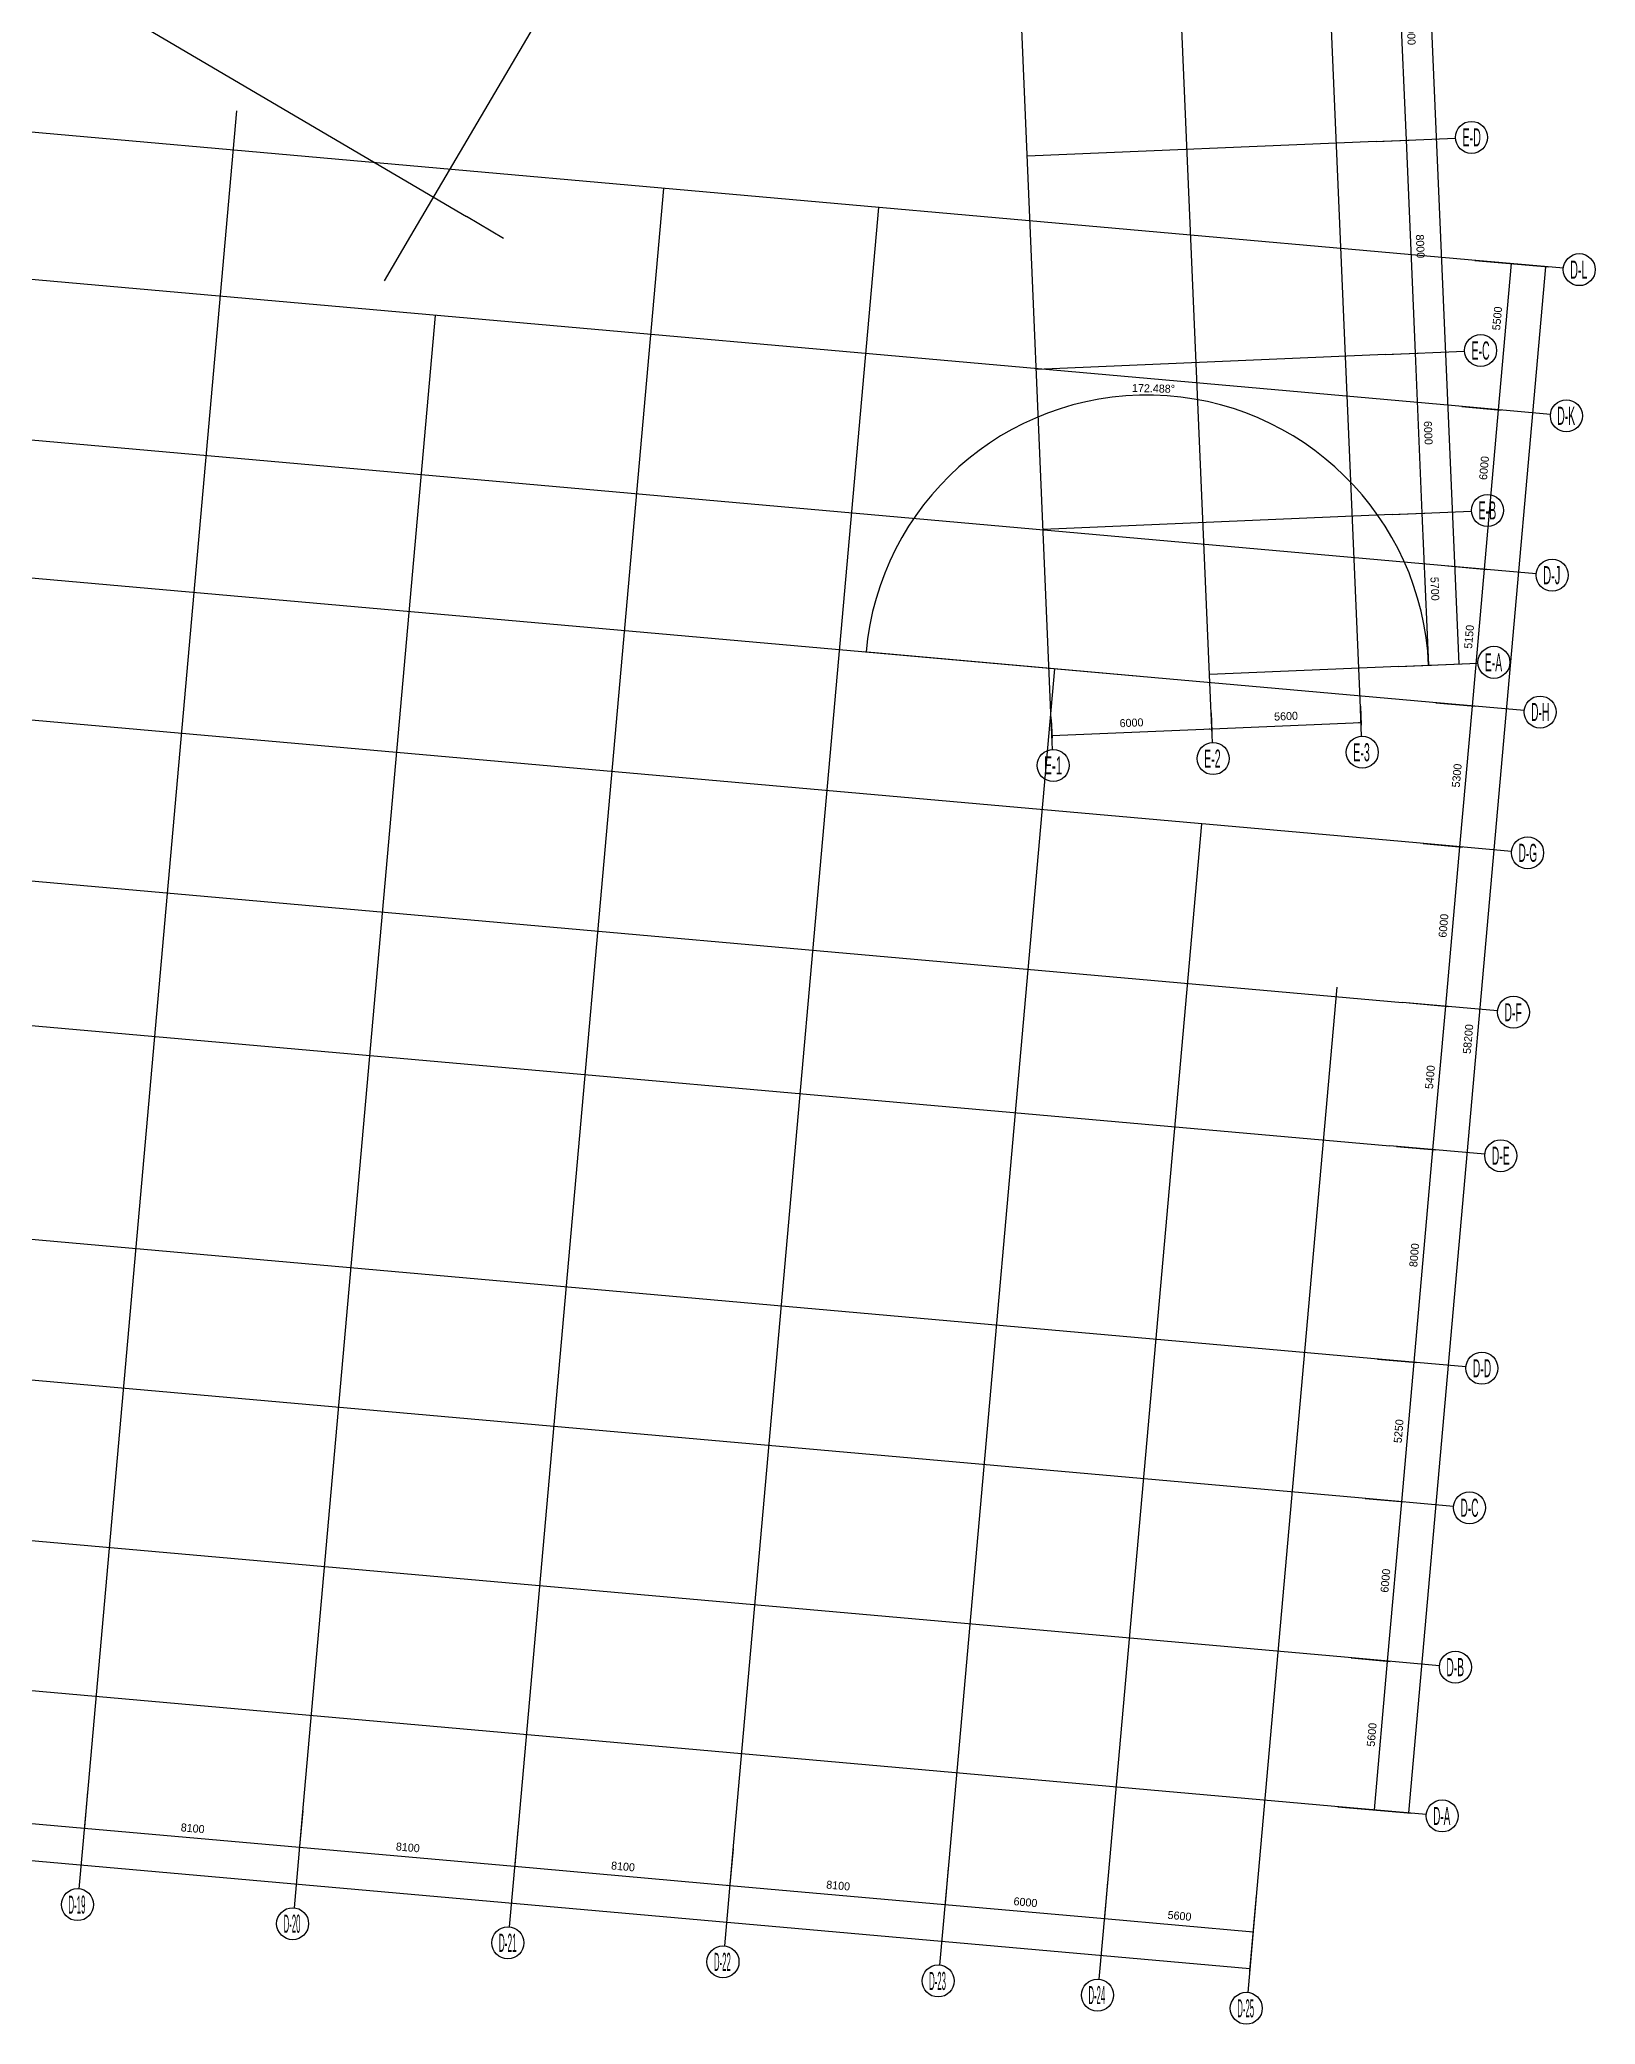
# Model space of a CAD drawing. Extents: x 25452 to 377797, y -68211 to 223293.
# Drawn here: x 168806 to 227138, y 13845 to 88251 of the extents above; entities that cross this region are included whole.
import ezdxf

# ---------------------------------------------------------------- set-up
doc = ezdxf.new("R2010")
doc.units = 0
doc.header["$LTSCALE"] = 100
doc.layers.add('dote', color=253, linetype='Continuous')
doc.layers.add('Z-AXIS', color=3, linetype='Continuous')
doc.styles.add('汉字', font='汉字')
doc.dimstyles.get("Standard").update_dxf_attribs({"dimtxt": 300, "dimasz": 100, "dimexe": 100, "dimexo": 250, "dimgap": 100, "dimtad": 0, "dimtoh": 1, "dimdec": 0, "dimzin": 0, "dimdsep": 46, "dimcen": 0.09, "dimclre": 7, "dimclrt": 7, "dimadec": 3, "dimazin": 0, "dimtfac": 1, "dimtdec": 4, "dimtofl": 0, "dimtmove": 0, "dimatfit": 3, "dimfxl": 1, "dimtolj": 1, "dimtzin": 0, "dimarcsym": 0})

# ---------------------------------------------------------------- blocks, each defined once
blk = doc.blocks.new('*D60')
at = {"layer": 'Z-AXIS', "color": 7, "linetype": 'ByBlock', "lineweight": -2}
for p, q in [((222624, 79976), (224098, 79846)), ((222139, 74498), (223612, 74367))]:
    blk.add_line(p, q, dxfattribs=at)
at = {"layer": 'Z-AXIS', "color": 0, "linetype": 'ByBlock', "lineweight": -2}
blk.add_line((223513, 74376), (223998, 79854), dxfattribs=at)
for points in [[(223998, 79854), (224006, 79753), (223973, 79756)], [(223513, 74376), (223505, 74477), (223538, 74474)]]:
    blk.add_solid(points, dxfattribs=at)
at = {"layer": 'Z-AXIS', "color": 7, "linetype": 'Continuous', "lineweight": -2, "insert": (223460, 77801), "char_height": 300, "width": 780, "attachment_point": 5, "rotation": 84.93165, "style": '汉字'}
blk.add_mtext('5500', dxfattribs=at)
blk = doc.blocks.new('*D109')
at = {"layer": 'Z-AXIS', "color": 0, "linetype": 'ByBlock', "lineweight": -2}
blk.add_line((220145, 21768), (225287, 79740), dxfattribs=at)
at = {"layer": 'Z-AXIS', "color": 7, "linetype": 'ByBlock', "lineweight": -2}
for p, q in [((222624, 79976), (225387, 79731)), ((217483, 22004), (220245, 21759))]:
    blk.add_line(p, q, dxfattribs=at)
at = {"layer": 'Z-AXIS', "color": 0, "linetype": 'ByBlock', "lineweight": -2}
for points in [[(225287, 79740), (225295, 79639), (225262, 79642)], [(220145, 21768), (220138, 21869), (220171, 21866)]]:
    blk.add_solid(points, dxfattribs=at)
at = {"layer": 'Z-AXIS', "color": 7, "linetype": 'Continuous', "lineweight": -2, "insert": (222368, 50785), "char_height": 300, "width": 993.33, "attachment_point": 5, "rotation": 84.93165, "style": '汉字'}
blk.add_mtext('58200', dxfattribs=at)
blk = doc.blocks.new('*D8')
at = {"layer": 'Z-AXIS', "color": 7, "linetype": 'ByBlock', "lineweight": -2}
for p, q in [((48927, 33358), (48675, 30516)), ((214427, 18679), (214175, 15837))]:
    blk.add_line(p, q, dxfattribs=at)
at = {"layer": 'Z-AXIS', "color": 0, "linetype": 'ByBlock', "lineweight": -2}
blk.add_line((48684, 30615), (214184, 15937), dxfattribs=at)
for points in [[(48684, 30615), (48785, 30623), (48782, 30590)], [(214184, 15937), (214083, 15929), (214086, 15962)]]:
    blk.add_solid(points, dxfattribs=at)
at = {"layer": 'Z-AXIS', "color": 7, "linetype": 'Continuous', "lineweight": -2, "insert": (131465, 23625), "char_height": 300, "width": 1101.67, "attachment_point": 5, "rotation": 354.93165, "style": '汉字'}
blk.add_mtext('166150', dxfattribs=at)
blk = doc.blocks.new('*D179')
at = {"layer": 'Z-AXIS', "color": 7, "linetype": 'ByBlock', "lineweight": -2}
for p, q in [((218971, 38788), (220445, 38657)), ((218508, 33558), (219981, 33428))]:
    blk.add_line(p, q, dxfattribs=at)
at = {"layer": 'Z-AXIS', "color": 0, "linetype": 'ByBlock', "lineweight": -2}
blk.add_line((219882, 33437), (220345, 38666), dxfattribs=at)
for points in [[(220345, 38666), (220353, 38565), (220320, 38568)], [(219882, 33437), (219874, 33538), (219907, 33535)]]:
    blk.add_solid(points, dxfattribs=at)
at = {"layer": 'Z-AXIS', "color": 7, "linetype": 'Continuous', "lineweight": -2, "insert": (219765, 36082), "char_height": 300, "width": 780, "attachment_point": 5, "rotation": 84.93165, "style": '汉字'}
blk.add_mtext('5250', dxfattribs=at)
blk = doc.blocks.new('_AXISO')
blk.add_circle((0, 0), 0.5)
blk = doc.blocks.new('*D24')
at = {"layer": 'Z-AXIS', "color": 7, "linetype": 'ByBlock', "lineweight": -2}
for p, q in [((178668, 21851), (178538, 20386)), ((186736, 21135), (186606, 19670))]:
    blk.add_line(p, q, dxfattribs=at)
at = {"layer": 'Z-AXIS', "color": 0, "linetype": 'ByBlock', "lineweight": -2}
blk.add_line((178546, 20485), (186615, 19770), dxfattribs=at)
for points in [[(178546, 20485), (178647, 20493), (178645, 20460)], [(186615, 19770), (186514, 19762), (186517, 19795)]]:
    blk.add_solid(points, dxfattribs=at)
at = {"layer": 'Z-AXIS', "color": 7, "linetype": 'Continuous', "lineweight": -2, "insert": (182611, 20476), "char_height": 300, "width": 775, "attachment_point": 5, "rotation": 354.93165, "style": '汉字'}
blk.add_mtext('8100', dxfattribs=at)
blk = doc.blocks.new('*D74')
at = {"layer": 'Z-AXIS', "color": 7, "linetype": 'ByBlock', "lineweight": -2}
for p, q in [((170599, 22566), (170469, 21101)), ((178668, 21851), (178538, 20386))]:
    blk.add_line(p, q, dxfattribs=at)
at = {"layer": 'Z-AXIS', "color": 0, "linetype": 'ByBlock', "lineweight": -2}
blk.add_line((170478, 21201), (178546, 20485), dxfattribs=at)
for points in [[(170478, 21201), (170579, 21209), (170576, 21176)], [(178546, 20485), (178445, 20478), (178448, 20511)]]:
    blk.add_solid(points, dxfattribs=at)
at = {"layer": 'Z-AXIS', "color": 7, "linetype": 'Continuous', "lineweight": -2, "insert": (174543, 21192), "char_height": 300, "width": 775, "attachment_point": 5, "rotation": 354.93165, "style": '汉字'}
blk.add_mtext('8100', dxfattribs=at)
blk = doc.blocks.new('*D115')
at = {"layer": 'Z-AXIS', "color": 7, "linetype": 'ByBlock', "lineweight": -2}
for p, q in [((162531, 23282), (162401, 21817)), ((170599, 22566), (170469, 21101))]:
    blk.add_line(p, q, dxfattribs=at)
at = {"layer": 'Z-AXIS', "color": 0, "linetype": 'ByBlock', "lineweight": -2}
blk.add_line((162410, 21917), (170478, 21201), dxfattribs=at)
for points in [[(162410, 21917), (162511, 21924), (162508, 21891)], [(170478, 21201), (170377, 21193), (170380, 21226)]]:
    blk.add_solid(points, dxfattribs=at)
at = {"layer": 'Z-AXIS', "color": 7, "linetype": 'Continuous', "lineweight": -2, "insert": (166475, 21908), "char_height": 300, "width": 775, "attachment_point": 5, "rotation": 354.93165, "style": '汉字'}
blk.add_mtext('8100', dxfattribs=at)
blk = doc.blocks.new('*D63')
at = {"layer": 'Z-AXIS', "color": 7, "linetype": 'ByBlock', "lineweight": -2}
for p, q in [((202872, 19704), (202743, 18239)), ((208849, 19174), (208719, 17709))]:
    blk.add_line(p, q, dxfattribs=at)
at = {"layer": 'Z-AXIS', "color": 0, "linetype": 'ByBlock', "lineweight": -2}
blk.add_line((202751, 18339), (208728, 17809), dxfattribs=at)
for points in [[(202751, 18339), (202852, 18346), (202850, 18313)], [(208728, 17809), (208627, 17801), (208630, 17834)]]:
    blk.add_solid(points, dxfattribs=at)
at = {"layer": 'Z-AXIS', "color": 7, "linetype": 'Continuous', "lineweight": -2, "insert": (205771, 18422), "char_height": 300, "width": 770, "attachment_point": 5, "rotation": 354.93165, "style": '汉字'}
blk.add_mtext('6000', dxfattribs=at)
blk = doc.blocks.new('*D113')
at = {"layer": 'Z-AXIS', "color": 7, "linetype": 'ByBlock', "lineweight": -2}
for p, q in [((186736, 21135), (186606, 19670)), ((194804, 20420), (194674, 18955))]:
    blk.add_line(p, q, dxfattribs=at)
at = {"layer": 'Z-AXIS', "color": 0, "linetype": 'ByBlock', "lineweight": -2}
blk.add_line((186615, 19770), (194683, 19054), dxfattribs=at)
for points in [[(186615, 19770), (186716, 19778), (186713, 19744)], [(194683, 19054), (194582, 19047), (194585, 19080)]]:
    blk.add_solid(points, dxfattribs=at)
at = {"layer": 'Z-AXIS', "color": 7, "linetype": 'Continuous', "lineweight": -2, "insert": (190680, 19761), "char_height": 300, "width": 775, "attachment_point": 5, "rotation": 354.93165, "style": '汉字'}
blk.add_mtext('8100', dxfattribs=at)
blk = doc.blocks.new('*D173')
at = {"layer": 'Z-AXIS', "color": 7, "linetype": 'ByBlock', "lineweight": -2}
for p, q in [((194804, 20420), (194674, 18955)), ((202872, 19704), (202743, 18239))]:
    blk.add_line(p, q, dxfattribs=at)
at = {"layer": 'Z-AXIS', "color": 0, "linetype": 'ByBlock', "lineweight": -2}
blk.add_line((194683, 19054), (202751, 18339), dxfattribs=at)
for points in [[(194683, 19054), (194784, 19062), (194781, 19029)], [(202751, 18339), (202650, 18331), (202653, 18364)]]:
    blk.add_solid(points, dxfattribs=at)
at = {"layer": 'Z-AXIS', "color": 7, "linetype": 'Continuous', "lineweight": -2, "insert": (198748, 19045), "char_height": 300, "width": 775, "attachment_point": 5, "rotation": 354.93165, "style": '汉字'}
blk.add_mtext('8100', dxfattribs=at)
blk = doc.blocks.new('*D22')
at = {"layer": 'Z-AXIS', "color": 7, "linetype": 'ByBlock', "lineweight": -2}
for p, q in [((217978, 27582), (219451, 27451)), ((217483, 22004), (218956, 21873))]:
    blk.add_line(p, q, dxfattribs=at)
at = {"layer": 'Z-AXIS', "color": 0, "linetype": 'ByBlock', "lineweight": -2}
blk.add_line((218857, 21882), (219352, 27460), dxfattribs=at)
for points in [[(219352, 27460), (219359, 27359), (219326, 27362)], [(218857, 21882), (218849, 21983), (218882, 21980)]]:
    blk.add_solid(points, dxfattribs=at)
at = {"layer": 'Z-AXIS', "color": 7, "linetype": 'Continuous', "lineweight": -2, "insert": (218756, 24702), "char_height": 300, "width": 775, "attachment_point": 5, "rotation": 84.93165, "style": '汉字'}
blk.add_mtext('5600', dxfattribs=at)
blk = doc.blocks.new('*D67')
at = {"layer": 'Z-AXIS', "color": 7, "linetype": 'ByBlock', "lineweight": -2}
for p, q in [((208849, 19174), (208719, 17709)), ((214427, 18679), (214297, 17214))]:
    blk.add_line(p, q, dxfattribs=at)
at = {"layer": 'Z-AXIS', "color": 0, "linetype": 'ByBlock', "lineweight": -2}
blk.add_line((208728, 17809), (214306, 17314), dxfattribs=at)
for points in [[(208728, 17809), (208829, 17816), (208826, 17783)], [(214306, 17314), (214205, 17306), (214208, 17339)]]:
    blk.add_solid(points, dxfattribs=at)
at = {"layer": 'Z-AXIS', "color": 7, "linetype": 'Continuous', "lineweight": -2, "insert": (211548, 17910), "char_height": 300, "width": 775, "attachment_point": 5, "rotation": 354.93165, "style": '汉字'}
blk.add_mtext('5600', dxfattribs=at)
blk = doc.blocks.new('*D121')
at = {"layer": 'Z-AXIS', "color": 7, "linetype": 'ByBlock', "lineweight": -2}
for p, q in [((218508, 33558), (219981, 33428)), ((217978, 27582), (219451, 27451))]:
    blk.add_line(p, q, dxfattribs=at)
at = {"layer": 'Z-AXIS', "color": 0, "linetype": 'ByBlock', "lineweight": -2}
blk.add_line((219352, 27460), (219882, 33437), dxfattribs=at)
for points in [[(219882, 33437), (219889, 33336), (219856, 33338)], [(219352, 27460), (219344, 27561), (219377, 27558)]]:
    blk.add_solid(points, dxfattribs=at)
at = {"layer": 'Z-AXIS', "color": 7, "linetype": 'Continuous', "lineweight": -2, "insert": (219268, 30479), "char_height": 300, "width": 770, "attachment_point": 5, "rotation": 84.93165, "style": '汉字'}
blk.add_mtext('6000', dxfattribs=at)
blk = doc.blocks.new('*D54')
at = {"layer": 'Z-AXIS', "color": 7, "linetype": 'ByBlock', "lineweight": -2}
for p, q in [((220685, 58112), (222159, 57981)), ((220155, 52136), (221629, 52005))]:
    blk.add_line(p, q, dxfattribs=at)
at = {"layer": 'Z-AXIS', "color": 0, "linetype": 'ByBlock', "lineweight": -2}
blk.add_line((221529, 52014), (222059, 57990), dxfattribs=at)
for points in [[(222059, 57990), (222067, 57889), (222034, 57892)], [(221529, 52014), (221521, 52115), (221555, 52112)]]:
    blk.add_solid(points, dxfattribs=at)
at = {"layer": 'Z-AXIS', "color": 7, "linetype": 'Continuous', "lineweight": -2, "insert": (221446, 55033), "char_height": 300, "width": 770, "attachment_point": 5, "rotation": 84.93165, "style": '汉字'}
blk.add_mtext('6000', dxfattribs=at)
blk = doc.blocks.new('*D103')
at = {"layer": 'Z-AXIS', "color": 7, "linetype": 'ByBlock', "lineweight": -2}
for p, q in [((219678, 46757), (221152, 46626)), ((218971, 38788), (220445, 38657))]:
    blk.add_line(p, q, dxfattribs=at)
at = {"layer": 'Z-AXIS', "color": 0, "linetype": 'ByBlock', "lineweight": -2}
blk.add_line((220345, 38666), (221052, 46635), dxfattribs=at)
for points in [[(221052, 46635), (221060, 46534), (221027, 46537)], [(220345, 38666), (220338, 38767), (220371, 38764)]]:
    blk.add_solid(points, dxfattribs=at)
at = {"layer": 'Z-AXIS', "color": 7, "linetype": 'Continuous', "lineweight": -2, "insert": (220350, 42681), "char_height": 300, "width": 780, "attachment_point": 5, "rotation": 84.93165, "style": '汉字'}
blk.add_mtext('8000', dxfattribs=at)
blk = doc.blocks.new('*D155')
at = {"layer": 'Z-AXIS', "color": 7, "linetype": 'ByBlock', "lineweight": -2}
for p, q in [((220155, 52136), (221629, 52005)), ((219678, 46757), (221152, 46626))]:
    blk.add_line(p, q, dxfattribs=at)
at = {"layer": 'Z-AXIS', "color": 0, "linetype": 'ByBlock', "lineweight": -2}
blk.add_line((221052, 46635), (221529, 52014), dxfattribs=at)
for points in [[(221529, 52014), (221537, 51913), (221504, 51916)], [(221052, 46635), (221044, 46736), (221078, 46733)]]:
    blk.add_solid(points, dxfattribs=at)
at = {"layer": 'Z-AXIS', "color": 7, "linetype": 'Continuous', "lineweight": -2, "insert": (220942, 49355), "char_height": 300, "width": 785, "attachment_point": 5, "rotation": 84.93165, "style": '汉字'}
blk.add_mtext('5400', dxfattribs=at)
blk = doc.blocks.new('*D0')
at = {"layer": 'Z-AXIS', "color": 7, "linetype": 'ByBlock', "lineweight": -2}
for p, q in [((221608, 68521), (223082, 68391)), ((221153, 63391), (222627, 63261))]:
    blk.add_line(p, q, dxfattribs=at)
at = {"layer": 'Z-AXIS', "color": 0, "linetype": 'ByBlock', "lineweight": -2}
blk.add_line((222528, 63269), (222983, 68399), dxfattribs=at)
for points in [[(222983, 68399), (222990, 68298), (222957, 68301)], [(222528, 63269), (222520, 63371), (222553, 63368)]]:
    blk.add_solid(points, dxfattribs=at)
at = {"layer": 'Z-AXIS', "color": 7, "linetype": 'Continuous', "lineweight": -2, "insert": (222406, 65865), "char_height": 300, "width": 775, "attachment_point": 5, "rotation": 84.93165, "style": '汉字'}
blk.add_mtext('5150', dxfattribs=at)
blk = doc.blocks.new('*D52')
at = {"layer": 'Z-AXIS', "color": 7, "linetype": 'ByBlock', "lineweight": -2}
for p, q in [((221153, 63391), (222627, 63261)), ((220685, 58112), (222159, 57981))]:
    blk.add_line(p, q, dxfattribs=at)
at = {"layer": 'Z-AXIS', "color": 0, "linetype": 'ByBlock', "lineweight": -2}
blk.add_line((222059, 57990), (222528, 63269), dxfattribs=at)
for points in [[(222528, 63269), (222535, 63168), (222502, 63171)], [(222059, 57990), (222052, 58091), (222085, 58088)]]:
    blk.add_solid(points, dxfattribs=at)
at = {"layer": 'Z-AXIS', "color": 7, "linetype": 'Continuous', "lineweight": -2, "insert": (221945, 60661), "char_height": 300, "width": 780, "attachment_point": 5, "rotation": 84.93165, "style": '汉字'}
blk.add_mtext('5300', dxfattribs=at)
blk = doc.blocks.new('*D107')
at = {"layer": 'Z-AXIS', "color": 7, "linetype": 'ByBlock', "lineweight": -2}
for p, q in [((222139, 74498), (223612, 74367)), ((221608, 68521), (223082, 68391))]:
    blk.add_line(p, q, dxfattribs=at)
at = {"layer": 'Z-AXIS', "color": 0, "linetype": 'ByBlock', "lineweight": -2}
blk.add_line((222983, 68399), (223513, 74376), dxfattribs=at)
for points in [[(223513, 74376), (223520, 74275), (223487, 74278)], [(222983, 68399), (222975, 68500), (223008, 68497)]]:
    blk.add_solid(points, dxfattribs=at)
at = {"layer": 'Z-AXIS', "color": 7, "linetype": 'Continuous', "lineweight": -2, "insert": (222967, 72193), "char_height": 300, "width": 770, "attachment_point": 5, "rotation": 84.93165, "style": '汉字'}
blk.add_mtext('6000', dxfattribs=at)
blk = doc.blocks.new('*D5')
at = {"layer": 'Z-AXIS', "color": 7, "linetype": 'ByBlock', "lineweight": -2}
for p, q in [((219772, 70460), (220750, 70502)), ((220015, 64765), (220993, 64807))]:
    blk.add_line(p, q, dxfattribs=at)
at = {"layer": 'Z-AXIS', "color": 0, "linetype": 'ByBlock', "lineweight": -2}
blk.add_line((220893, 64803), (220650, 70498), dxfattribs=at)
for points in [[(220650, 70498), (220671, 70399), (220638, 70397)], [(220893, 64803), (220873, 64902), (220906, 64904)]]:
    blk.add_solid(points, dxfattribs=at)
at = {"layer": 'Z-AXIS', "color": 7, "linetype": 'Continuous', "lineweight": -2, "insert": (221122, 67665), "char_height": 300, "width": 780, "attachment_point": 5, "rotation": 272.44399, "style": '汉字'}
blk.add_mtext('5700', dxfattribs=at)
blk = doc.blocks.new('*D58')
at = {"layer": 'Z-AXIS', "color": 7, "linetype": 'ByBlock', "lineweight": -2}
for p, q in [((219516, 76455), (220494, 76497)), ((219772, 70460), (220750, 70502))]:
    blk.add_line(p, q, dxfattribs=at)
at = {"layer": 'Z-AXIS', "color": 0, "linetype": 'ByBlock', "lineweight": -2}
blk.add_line((220650, 70498), (220395, 76492), dxfattribs=at)
for points in [[(220395, 76492), (220415, 76393), (220382, 76392)], [(220650, 70498), (220629, 70597), (220663, 70598)]]:
    blk.add_solid(points, dxfattribs=at)
at = {"layer": 'Z-AXIS', "color": 7, "linetype": 'Continuous', "lineweight": -2, "insert": (220872, 73510), "char_height": 300, "width": 770, "attachment_point": 5, "rotation": 272.44399, "style": '汉字'}
blk.add_mtext('6000', dxfattribs=at)
blk = doc.blocks.new('*D196')
at = {"layer": 'Z-AXIS', "color": 7, "linetype": 'ByBlock', "lineweight": -2}
for p, q in [((219175, 84447), (220153, 84489)), ((219516, 76455), (220494, 76497))]:
    blk.add_line(p, q, dxfattribs=at)
at = {"layer": 'Z-AXIS', "color": 0, "linetype": 'ByBlock', "lineweight": -2}
blk.add_line((220395, 76492), (220053, 84485), dxfattribs=at)
for points in [[(220053, 84485), (220074, 84386), (220041, 84384)], [(220395, 76492), (220374, 76591), (220407, 76593)]]:
    blk.add_solid(points, dxfattribs=at)
at = {"layer": 'Z-AXIS', "color": 7, "linetype": 'Continuous', "lineweight": -2, "insert": (220574, 80504), "char_height": 300, "width": 780, "attachment_point": 5, "rotation": 272.44399, "style": '汉字'}
blk.add_mtext('8000', dxfattribs=at)
blk = doc.blocks.new('*D44')
at = {"layer": 'Z-AXIS', "color": 7, "linetype": 'ByBlock', "lineweight": -2}
for p, q in [((218834, 92440), (219812, 92482)), ((219175, 84447), (220153, 84489))]:
    blk.add_line(p, q, dxfattribs=at)
at = {"layer": 'Z-AXIS', "color": 0, "linetype": 'ByBlock', "lineweight": -2}
blk.add_line((220053, 84485), (219712, 92478), dxfattribs=at)
for points in [[(219712, 92478), (219733, 92378), (219700, 92377)], [(220053, 84485), (220032, 84584), (220066, 84586)]]:
    blk.add_solid(points, dxfattribs=at)
at = {"layer": 'Z-AXIS', "color": 7, "linetype": 'Continuous', "lineweight": -2, "insert": (220233, 88496), "char_height": 300, "width": 780, "attachment_point": 5, "rotation": 272.44399, "style": '汉字'}
blk.add_mtext('8000', dxfattribs=at)
blk = doc.blocks.new('*D177')
at = {"layer": 'Z-AXIS', "color": 7, "linetype": 'ByBlock', "lineweight": -2}
for p, q in [((215580, 168671), (217694, 168761)), ((220015, 64765), (222129, 64856))]:
    blk.add_line(p, q, dxfattribs=at)
at = {"layer": 'Z-AXIS', "color": 0, "linetype": 'ByBlock', "lineweight": -2}
blk.add_line((222029, 64851), (217594, 168757), dxfattribs=at)
for points in [[(217594, 168757), (217615, 168658), (217582, 168656)], [(222029, 64851), (222008, 64951), (222041, 64952)]]:
    blk.add_solid(points, dxfattribs=at)
at = {"layer": 'Z-AXIS', "color": 7, "linetype": 'Continuous', "lineweight": -2, "insert": (219430, 117545), "char_height": 300, "width": 1121.67, "attachment_point": 5, "rotation": 272.44399, "style": '汉字'}
blk.add_mtext('104000', dxfattribs=at)
blk = doc.blocks.new('*D25')
at = {"layer": 'Z-AXIS', "color": 7, "linetype": 'ByBlock', "lineweight": -2}
for p, q in [((206739, 62765), (206769, 62062)), ((212733, 63020), (212763, 62318))]:
    blk.add_line(p, q, dxfattribs=at)
at = {"layer": 'Z-AXIS', "color": 0, "linetype": 'ByBlock', "lineweight": -2}
blk.add_line((206764, 62162), (212759, 62418), dxfattribs=at)
for points in [[(206764, 62162), (206863, 62183), (206865, 62150)], [(212759, 62418), (212660, 62397), (212658, 62430)]]:
    blk.add_solid(points, dxfattribs=at)
at = {"layer": 'Z-AXIS', "color": 7, "linetype": 'Continuous', "lineweight": -2, "insert": (209747, 62640), "char_height": 300, "width": 770, "attachment_point": 5, "rotation": 2.44399, "style": '汉字'}
blk.add_mtext('6000', dxfattribs=at)
blk = doc.blocks.new('*D85')
at = {"layer": 'Z-AXIS', "color": 7, "linetype": 'ByBlock', "lineweight": -2}
for p, q in [((218328, 63259), (218358, 62557)), ((212733, 63020), (212763, 62318))]:
    blk.add_line(p, q, dxfattribs=at)
at = {"layer": 'Z-AXIS', "color": 0, "linetype": 'ByBlock', "lineweight": -2}
blk.add_line((212759, 62418), (218354, 62657), dxfattribs=at)
for points in [[(218354, 62657), (218255, 62636), (218253, 62669)], [(212759, 62418), (212858, 62439), (212859, 62405)]]:
    blk.add_solid(points, dxfattribs=at)
at = {"layer": 'Z-AXIS', "color": 7, "linetype": 'Continuous', "lineweight": -2, "insert": (215541, 62887), "char_height": 300, "width": 775, "attachment_point": 5, "rotation": 2.44399, "style": '汉字'}
blk.add_mtext('5600', dxfattribs=at)
blk = doc.blocks.new('*D110')
at = {"layer": 'Z-AXIS', "color": 7, "linetype": 'ByBlock', "lineweight": -2}
blk.add_line((210075, 64374), (199692, 65295), dxfattribs=at)
at = {"layer": 'Z-AXIS', "color": 0, "linetype": 'ByBlock', "lineweight": -2}
blk.add_arc((210324, 64352), 10574, 2.44399, 174.93165, dxfattribs=at)
for points in [[(199792, 65286), (199784, 65387), (199818, 65384)], [(220889, 64803), (220868, 64902), (220901, 64903)]]:
    blk.add_solid(points, dxfattribs=at)
at = {"layer": 'Z-AXIS', "color": 7, "linetype": 'Continuous', "lineweight": -2, "insert": (210569, 75023), "char_height": 300, "width": 1365, "attachment_point": 8, "rotation": 358.68782, "style": '汉字'}
blk.add_mtext('172.488%%D', dxfattribs=at)

msp = doc.modelspace()

# ---------------------------------------------------------------- linework, layer by layer
at = {"layer": 'dote'}
for p, q in [((218317.3, 63509), (213521.9, 175862.7)), ((212722.4, 63270.2), (208116.8, 171178.2)), ((206727.9, 63014.3), (202122.2, 170922.3)), ((139907.3, 108022), (184810.6, 81619.8)), ((193008.8, 98413.8), (182708.9, 80896.4)), ((222375.4, 79998.3), (142777.6, 87057.9)), ((176188.3, 85584.9), (170621.3, 22815.5)), ((218925.5, 84436.8), (205837.4, 83878.2)), ((192193.9, 82675.2), (186757.9, 21384.3)), ((200262.2, 81959.6), (194826.2, 20668.7)), ((221889.5, 74519.8), (151316.5, 80779)), ((183639.6, 77912.3), (178689.6, 22099.9)), ((219266.6, 76444.1), (206178.5, 75885.5)), ((221359.4, 68543.3), (150786.5, 74802.5)), ((220904.5, 63413.4), (143159.6, 70308.7)), ((219522.5, 70449.6), (206434.4, 69890.9)), ((220436.2, 58134.2), (142691.4, 65029.4)), ((219765.5, 64754.7), (212672, 64452)), ((206859.6, 64659.1), (202894.6, 19953.1)), ((141762.9, 59088.2), (219906.2, 52157.6)), ((212367.9, 58849.7), (208871.1, 19423.1)), ((124651.1, 55184.7), (219429.1, 46778.7)), ((218722.4, 38810), (50731.8, 53709.3)), ((217446.9, 52727.1), (214449.2, 18928.3)), ((218258.6, 33580.5), (58336.3, 47764.2)), ((217728.5, 27604), (44456.4, 42971.7)), ((217233.8, 22025.9), (51531.5, 36722.2))]:
    msp.add_line(p, q, dxfattribs=at)
at = {"layer": 'Z-AXIS'}
for p, q in [((218925.5, 84436.8), (221898.2, 84563.7)), ((186203.8, 80800.7), (184810.6, 81619.8)), ((182708.9, 80896.4), (181718.2, 79211.6)), ((225940.8, 79682.1), (222375.4, 79998.3)), ((219266.6, 76444.1), (222239.3, 76571)), ((225454.9, 74203.6), (221889.5, 74519.8)), ((219522.5, 70449.6), (222495.2, 70576.4)), ((224924.8, 68227.1), (221359.4, 68543.3)), ((219765.5, 64754.7), (222738.3, 64881.6)), ((212781, 61897.3), (212722.4, 63270.2)), ((218375.9, 62136.1), (218317.3, 63509)), ((224469.9, 63097.2), (220904.5, 63413.4)), ((206786.5, 61641.5), (206727.9, 63014.3)), ((224001.6, 57817.9), (220436.2, 58134.2)), ((223471.6, 51841.4), (219906.2, 52157.6)), ((222994.5, 46462.5), (219429.1, 46778.7)), ((222287.8, 38493.8), (218722.4, 38810)), ((221824, 33264.3), (218258.6, 33580.5)), ((221293.9, 27287.8), (217728.5, 27604)), ((170621.3, 22815.5), (170276.6, 18929.9)), ((178689.6, 22099.9), (178345, 18214.3)), ((220799.2, 21709.7), (217233.8, 22025.9)), ((186757.9, 21384.3), (186413.3, 17498.7)), ((194826.2, 20668.7), (194481.6, 16783.1)), ((202894.6, 19953.1), (202550, 16067.5)), ((208871.1, 19423.1), (208526.5, 15537.4)), ((214449.2, 18928.3), (214104.6, 15042.7))]:
    msp.add_line(p, q, dxfattribs=at)

# ---------------------------------------------------------------- block references
ref = msp.add_blockref('_AXISO', (222497.7, 84589.3), dxfattribs=dict(at, xscale=1199.999999999997, yscale=1200, rotation=359.9996457873818))
ref.add_attrib('A', 'E-D', (222158.2, 84249.9), dxfattribs={"height": 678.82, "style": '汉字', "width": 0.440678})
ref = msp.add_blockref('_AXISO', (226538.4, 79629.1), dxfattribs=dict(at, xscale=1199.999999999997, yscale=1200, rotation=359.9996457873818))
ref.add_attrib('A', 'D-L', (226199, 79289.7), dxfattribs={"height": 678.82, "style": '汉字', "width": 0.440678})
ref = msp.add_blockref('_AXISO', (222838.8, 76596.6), dxfattribs=dict(at, xscale=1199.999999999997, yscale=1200, rotation=359.9996457873818))
ref.add_attrib('A', 'E-C', (222499.4, 76257.2), dxfattribs={"height": 678.82, "style": '汉字', "width": 0.433333})
ref = msp.add_blockref('_AXISO', (226052.6, 74150.6), dxfattribs=dict(at, xscale=1199.999999999997, yscale=1200, rotation=359.9996457873818))
ref.add_attrib('A', 'D-K', (225713.1, 73811.2), dxfattribs={"height": 678.82, "style": '汉字', "width": 0.42623})
ref = msp.add_blockref('_AXISO', (223094.7, 70602), dxfattribs=dict(at, xscale=1199.999999999997, yscale=1200, rotation=359.9996457873818))
ref.add_attrib('A', 'E-B', (222755.2, 70262.6), dxfattribs={"height": 678.82, "style": '汉字', "width": 0.440678})
ref = msp.add_blockref('_AXISO', (225522.5, 68174.1), dxfattribs=dict(at, xscale=1199.999999999997, yscale=1200, rotation=359.9996457873818))
ref.add_attrib('A', 'D-J', (225183.1, 67834.7), dxfattribs={"height": 678.82, "style": '汉字', "width": 0.45614})
ref = msp.add_blockref('_AXISO', (223337.7, 64907.2), dxfattribs=dict(at, xscale=1199.999999999997, yscale=1200, rotation=359.9996457873818))
ref.add_attrib('A', 'E-A', (222998.3, 64567.8), dxfattribs={"height": 678.82, "style": '汉字', "width": 0.42623})
ref = msp.add_blockref('_AXISO', (225067.5, 63044.2), dxfattribs=dict(at, xscale=1199.999999999997, yscale=1200, rotation=359.9996457873818))
ref.add_attrib('A', 'D-H', (224728.1, 62704.8), dxfattribs={"height": 678.82, "style": '汉字', "width": 0.42623})
ref = msp.add_blockref('_AXISO', (212806.6, 61297.9), dxfattribs=dict(at, xscale=1199.999999999997, yscale=1200, rotation=359.9996457873818))
ref.add_attrib('A', 'E-2', (212467.2, 60958.4), dxfattribs={"height": 678.82, "style": '汉字', "width": 0.440678})
ref = msp.add_blockref('_AXISO', (218401.5, 61536.7), dxfattribs=dict(at, xscale=1199.999999999997, yscale=1200, rotation=359.9996457873818))
ref.add_attrib('A', 'E-3', (218062.1, 61197.2), dxfattribs={"height": 678.82, "style": '汉字', "width": 0.440678})
ref = msp.add_blockref('_AXISO', (206812.1, 61042), dxfattribs=dict(at, xscale=1199.999999999997, yscale=1200, rotation=359.9996457873818))
ref.add_attrib('A', 'E-1', (206472.7, 60702.6), dxfattribs={"height": 678.82, "style": '汉字', "width": 0.481481})
ref = msp.add_blockref('_AXISO', (224599.3, 57764.9), dxfattribs=dict(at, xscale=1199.999999999997, yscale=1200, rotation=359.9996457873818))
ref.add_attrib('A', 'D-G', (224259.9, 57425.5), dxfattribs={"height": 678.82, "style": '汉字', "width": 0.419355})
ref = msp.add_blockref('_AXISO', (224069.2, 51788.4), dxfattribs=dict(at, xscale=1199.999999999997, yscale=1200, rotation=359.9996457873818))
ref.add_attrib('A', 'D-F', (223729.8, 51449), dxfattribs={"height": 678.82, "style": '汉字', "width": 0.433333})
ref = msp.add_blockref('_AXISO', (223592.2, 46409.5), dxfattribs=dict(at, xscale=1199.999999999997, yscale=1200, rotation=359.9996457873818))
ref.add_attrib('A', 'D-E', (223252.8, 46070.1), dxfattribs={"height": 678.82, "style": '汉字', "width": 0.433333})
ref = msp.add_blockref('_AXISO', (222885.4, 38440.8), dxfattribs=dict(at, xscale=1199.999999999997, yscale=1200, rotation=359.9996457873818))
ref.add_attrib('A', 'D-D', (222546, 38101.4), dxfattribs={"height": 678.82, "style": '汉字', "width": 0.42623})
ref = msp.add_blockref('_AXISO', (222421.6, 33211.3), dxfattribs=dict(at, xscale=1199.999999999997, yscale=1200, rotation=359.9996457873818))
ref.add_attrib('A', 'D-C', (222082.2, 32871.9), dxfattribs={"height": 678.82, "style": '汉字', "width": 0.419355})
ref = msp.add_blockref('_AXISO', (221891.5, 27234.8), dxfattribs=dict(at, xscale=1199.999999999997, yscale=1200, rotation=359.9996457873818))
ref.add_attrib('A', 'D-B', (221552.1, 26895.4), dxfattribs={"height": 678.82, "style": '汉字', "width": 0.42623})
ref = msp.add_blockref('_AXISO', (221396.8, 21656.7), dxfattribs=dict(at, xscale=1199.999999999997, yscale=1200, rotation=359.9996457873818))
ref.add_attrib('A', 'D-A', (221057.4, 21317.3), dxfattribs={"height": 678.82, "style": '汉字', "width": 0.412698})
ref = msp.add_blockref('_AXISO', (170223.6, 18332.2), dxfattribs=dict(at, xscale=1199.999999999997, yscale=1200, rotation=359.9996457873818))
ref.add_attrib('A', 'D-19', (169884.2, 17992.8), dxfattribs={"height": 678.82, "style": '汉字', "width": 0.325})
ref = msp.add_blockref('_AXISO', (178292, 17616.6), dxfattribs=dict(at, xscale=1199.999999999997, yscale=1200, rotation=359.9996457873818))
ref.add_attrib('A', 'D-20', (177952.6, 17277.2), dxfattribs={"height": 678.82, "style": '汉字', "width": 0.320988})
ref = msp.add_blockref('_AXISO', (186360.3, 16901), dxfattribs=dict(at, xscale=1199.999999999997, yscale=1200, rotation=359.9996457873818))
ref.add_attrib('A', 'D-21', (186020.9, 16561.6), dxfattribs={"height": 678.82, "style": '汉字', "width": 0.342105})
ref = msp.add_blockref('_AXISO', (194428.6, 16185.4), dxfattribs=dict(at, xscale=1199.999999999997, yscale=1200, rotation=359.9996457873818))
ref.add_attrib('A', 'D-22', (194089.2, 15846), dxfattribs={"height": 678.82, "style": '汉字', "width": 0.320988})
ref = msp.add_blockref('_AXISO', (202497, 15469.8), dxfattribs=dict(at, xscale=1199.999999999997, yscale=1200, rotation=359.9996457873818))
ref.add_attrib('A', 'D-23', (202157.5, 15130.4), dxfattribs={"height": 678.82, "style": '汉字', "width": 0.320988})
ref = msp.add_blockref('_AXISO', (208473.5, 14939.8), dxfattribs=dict(at, xscale=1199.999999999997, yscale=1200, rotation=359.9996457873818))
ref.add_attrib('A', 'D-24', (208134.1, 14600.4), dxfattribs={"height": 678.82, "style": '汉字', "width": 0.317073})
ref = msp.add_blockref('_AXISO', (214051.6, 14445.1), dxfattribs=dict(at, xscale=1199.999999999997, yscale=1200, rotation=359.9996457873818))
ref.add_attrib('A', 'D-25', (213712.2, 14105.6), dxfattribs={"height": 678.82, "style": '汉字', "width": 0.320988})

# ---------------------------------------------------------------- dimensions: what is measured, and where the dimension line sits
for base, p1, p2, angle, picture, middle in [((217594.2, 168756.8), (219765.5, 64754.7), (215330.7, 168660.1), 92.443985, '*D177', (219429.7, 117544.7)), ((219712.3, 92477.7), (218925.5, 84436.8), (218584.3, 92429.5), 92.443985, '*D44', (220232.5, 88496.3)), ((220053.4, 84485), (219266.6, 76444.1), (218925.5, 84436.8), 92.443985, '*D196', (220573.6, 80503.5)), ((225287.1, 79740.1), (217233.8, 22025.9), (222375.4, 79998.3), 84.931646, '*D109', (222367.6, 50784.8)), ((223998.5, 79854.4), (221889.5, 74519.8), (222375.4, 79998.3), 84.931646, '*D60', (223459.6, 77801.4)), ((220394.5, 76492.2), (219522.5, 70449.6), (219266.6, 76444.1), 92.443985, '*D58', (220872.1, 73509.9)), ((223512.6, 74375.9), (221359.4, 68543.3), (221889.5, 74519.8), 84.931646, '*D107', (222966.5, 72193.1)), ((220650.4, 70497.7), (219765.5, 64754.7), (219522.5, 70449.6), 92.443985, '*D5', (221121.6, 67665.2)), ((222982.5, 68399.3), (220904.5, 63413.4), (221359.4, 68543.3), 84.931646, '*D0', (222406.4, 65865.3)), ((212758.8, 62417.8), (206727.9, 63014.3), (212722.4, 63270.2), 2.443985, '*D25', (209746.6, 62639.6)), ((218353.7, 62656.6), (212722.4, 63270.2), (218317.3, 63509), 2.443985, '*D85', (215541.4, 62886.9)), ((222527.5, 63269.5), (220436.2, 58134.2), (220904.5, 63413.4), 84.931646, '*D52', (221944.8, 60660.8)), ((222059.3, 57990.2), (219906.2, 52157.6), (220436.2, 58134.2), 84.931646, '*D54', (221445.6, 55032.9)), ((221529.2, 52013.7), (219429.1, 46778.7), (219906.2, 52157.6), 84.931646, '*D155', (220942.1, 49355.1)), ((221052.2, 46634.8), (218722.4, 38810), (219429.1, 46778.7), 84.931646, '*D103', (220350.2, 42681.3)), ((220345.4, 38666.1), (218258.6, 33580.5), (218722.4, 38810), 84.931646, '*D179', (219764.9, 36082.2)), ((214183.9, 15936.9), (48948.9, 33606.7), (214449.2, 18928.3), 354.931646, '*D8', (131464.7, 23624.7)), ((219881.6, 33436.6), (217728.5, 27604), (218258.6, 33580.5), 84.931646, '*D121', (219268, 30479.2)), ((219351.6, 27460.1), (217233.8, 22026.2), (217728.5, 27604), 84.931646, '*D22', (218755.6, 24702.1)), ((170478.1, 21201.1), (162552.9, 23531.1), (170621.3, 22815.5), 354.931646, '*D115', (166474.8, 21907.5)), ((178546.4, 20485.5), (170621.3, 22815.5), (178689.6, 22099.9), 354.931646, '*D74', (174543.2, 21191.9)), ((186614.7, 19769.9), (178689.6, 22099.9), (186757.9, 21384.3), 354.931646, '*D24', (182611.5, 20476.3)), ((194683.1, 19054.3), (186757.9, 21384.3), (194826.2, 20668.7), 354.931646, '*D113', (190679.8, 19760.7)), ((202751.4, 18338.7), (194826.2, 20668.7), (202894.6, 19953.1), 354.931646, '*D173', (198748.2, 19045.2)), ((208727.9, 17808.7), (202894.6, 19953.1), (208871.1, 19423.1), 354.931646, '*D63', (205770.6, 18422.3)), ((214306, 17313.9), (208871.1, 19423.1), (214449.2, 18928.3), 354.931646, '*D67', (211547.9, 17909.9))]:
    dim = msp.add_linear_dim(base=base, p1=p1, p2=p2, angle=angle, dimstyle='Standard', dxfattribs=at)
    dim.commit()
    dim.dimension.update_dxf_attribs({"geometry": picture, "text_midpoint": middle})
dim = msp.add_angular_dim_2l(base=(220888, 63878.7), line1=((219765.5, 64754.7), (222738.3, 64881.6)), line2=((224469.9, 63097.2), (220904.5, 63413.4)), dimstyle='Standard', dxfattribs=at)
dim.commit()
dim.dimension.update_dxf_attribs({"geometry": '*D110', "text_midpoint": (220545.9, 64117.7)})

doc.saveas('drawing.dxf')
